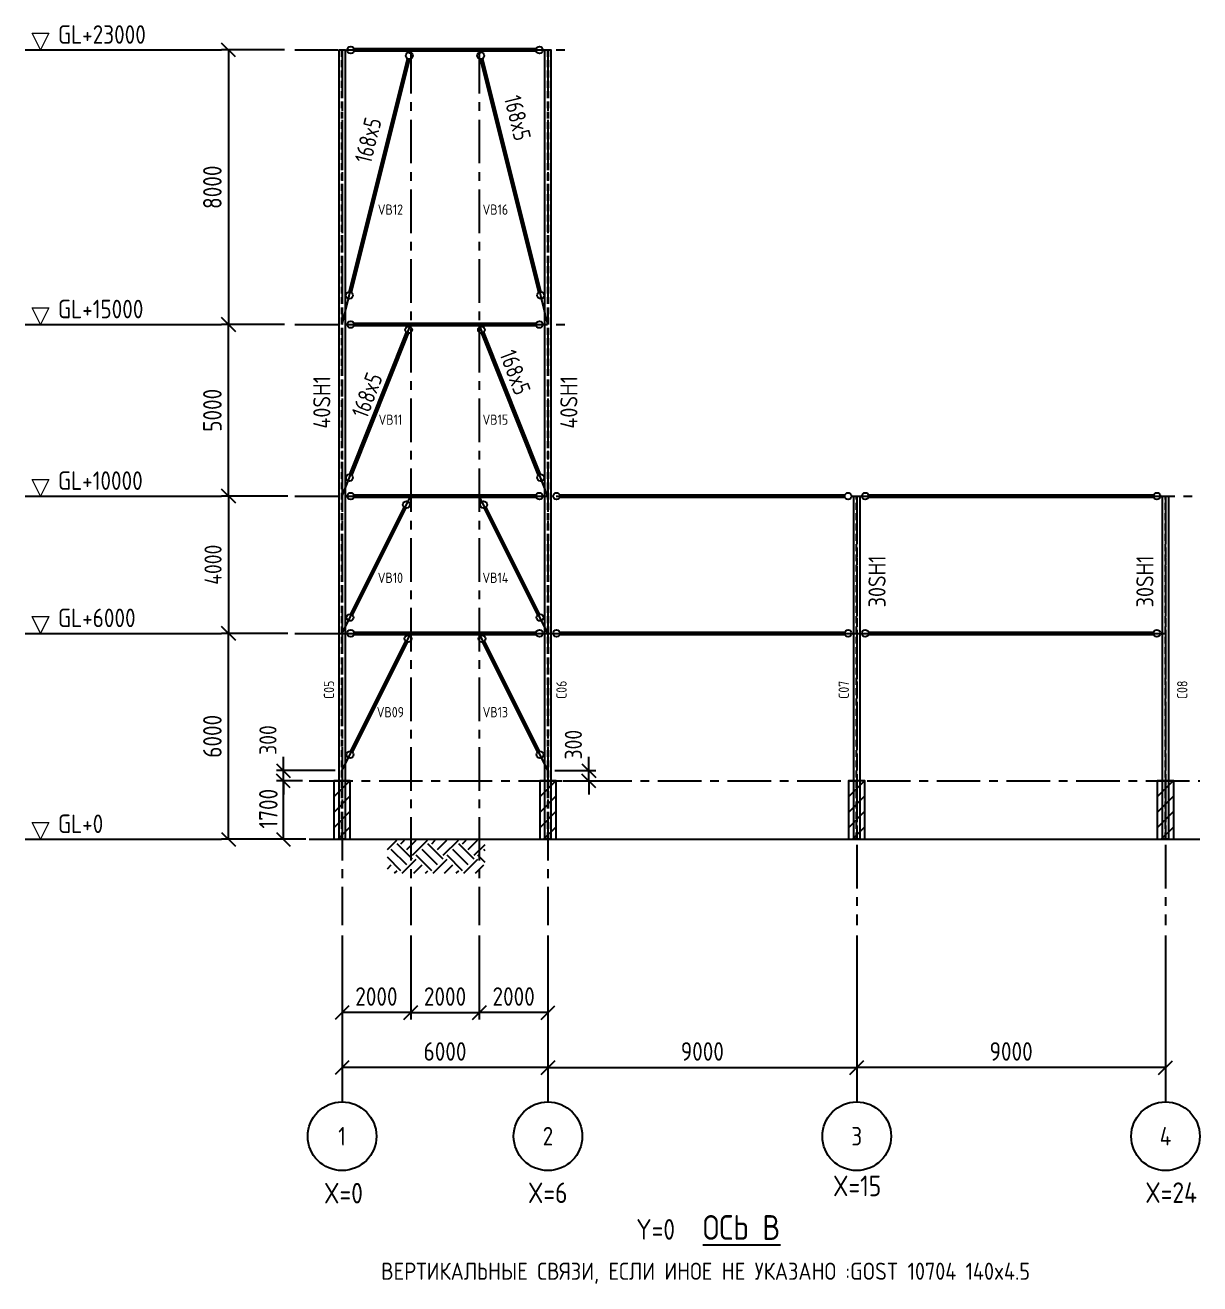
# Model space of a CAD drawing. Header units: millimetres. Extents: x 2309978 to 2584027, y 1315575 to 1485433.
# Drawn here: x 2311093 to 2345330, y 1384214 to 1420892 of the extents above; entities that cross this region are included whole.
import ezdxf
from ezdxf.enums import TextEntityAlignment as Align

# ---------------------------------------------------------------- set-up
doc = ezdxf.new("R2010")
doc.units = ezdxf.units.MM
doc.header["$LTSCALE"] = 40
doc.linetypes.add('CENTER', pattern=[50.8, 31.75, -6.35, 6.35, -6.35])
doc.linetypes.add('HIDDEN', pattern=[0.375, 0.25, -0.125])
for name, color, linetype in [('Brace', 30, 'Continuous'), ('center line', 1, 'CENTER'), ('column', 6, 'Continuous'), ('DIM', 2, 'Continuous'), ('dimension', 3, 'Continuous'), ('ENCASEMENT', 8, 'Continuous'), ('Girder', 4, 'Continuous'), ('HATCH', 8, 'Continuous'), ('pedestal', 2, 'Continuous'), ('STEEL MEMBER', 7, 'Continuous'), ('SYMBOL', 3, 'Continuous'), ('text', 2, 'Continuous')]:
    doc.layers.add(name, color=color, linetype=linetype)
doc.styles.add('1-200', font='romans.shx', dxfattribs={"width": 0.82, "height": 500})
doc.styles.add('DIM', font='romans.shx', dxfattribs={"width": 0.8})
doc.styles.add('ROMAND', font='romand.shx', dxfattribs={"width": 0.82})
doc.dimstyles.new('D200', dxfattribs={"dimscale": 200, "dimtxt": 2.7, "dimasz": 2, "dimexe": 1, "dimexo": 1.5, "dimgap": 1, "dimtad": 1, "dimdec": 0, "dimzin": 0, "dimdsep": 46, "dimtxsty": 'Standard', "dimblk": 'OBLIQUE', "dimcen": 0, "dimclrd": 3, "dimclre": 1, "dimclrt": 2, "dimadec": 0, "dimazin": 0, "dimtfac": 1, "dimtdec": 0, "dimtix": 1, "dimtmove": 2, "dimatfit": 3, "dimfxl": 0.5, "dimtolj": 1, "dimtzin": 0, "dimarcsym": 0})
doc.dimstyles.new('DIM-200', dxfattribs={"dimscale": 200, "dimtxt": 2.5, "dimasz": 2, "dimexe": 1, "dimexo": 1, "dimgap": 1, "dimtad": 1, "dimdec": 0, "dimzin": 0, "dimdsep": 46, "dimtxsty": 'DIM', "dimblk": 'OBLIQUE', "dimcen": 0, "dimclrd": 3, "dimclre": 3, "dimclrt": 2, "dimadec": 0, "dimazin": 0, "dimtfac": 1, "dimtdec": 0, "dimtix": 1, "dimtmove": 2, "dimatfit": 0, "dimfxl": 1, "dimtolj": 1, "dimtzin": 0, "dimarcsym": 0})

# ---------------------------------------------------------------- blocks, each defined once
blk = doc.blocks.new('_OBLIQUE')
at = {"color": 0, "linetype": 'ByBlock'}
blk.add_line((-0.5, -0.5), (0.5, 0.5), dxfattribs=at)
blk = doc.blocks.new('*D135')
at = {"layer": 'Defpoints', "color": 0, "linetype": 'Continuous', "lineweight": 60, "ltscale": 30, "transparency": 16777216}
for p in [(2320330, 1394669), (2326330, 1394669), (2320330, 1390516)]:
    blk.add_point(p, dxfattribs=at)
at = {"layer": 'DIM', "color": 1, "linetype": 'Continuous', "lineweight": -2, "ltscale": 30, "transparency": 16777216}
for p, q in [((2320330, 1394369), (2320330, 1390316)), ((2326330, 1394369), (2326330, 1390316))]:
    blk.add_line(p, q, dxfattribs=at)
at = {"layer": 'DIM', "color": 3, "linetype": 'Continuous', "lineweight": -2, "ltscale": 30, "transparency": 16777216}
blk.add_line((2326330, 1390516), (2320330, 1390516), dxfattribs=at)
at = {"layer": 'DIM', "color": 3, "linetype": 'Continuous', "lineweight": -2, "ltscale": 30, "transparency": 16777216, "xscale": 400, "yscale": 400, "zscale": 400, "rotation": 180}
blk.add_blockref('_OBLIQUE', (2320330, 1390516), dxfattribs=at)
at = {"layer": 'DIM', "color": 3, "linetype": 'Continuous', "lineweight": -2, "ltscale": 30, "transparency": 16777216, "xscale": 400, "yscale": 400, "zscale": 400}
blk.add_blockref('_OBLIQUE', (2326330, 1390516), dxfattribs=at)
at = {"layer": 'DIM', "color": 2, "linetype": 'Continuous', "lineweight": 0, "ltscale": 30, "transparency": 16777216, "insert": (2323330, 1390986), "char_height": 540, "attachment_point": 5, "style": 'DIM'}
blk.add_mtext('\\A1;6000', dxfattribs=at)
blk = doc.blocks.new('*D136')
at = {"layer": 'Defpoints', "color": 0, "linetype": 'Continuous', "lineweight": 60, "ltscale": 30, "transparency": 16777216}
for p in [(2317019, 1403169), (2318949, 1403169), (2319494, 1397169)]:
    blk.add_point(p, dxfattribs=at)
at = {"layer": 'DIM', "color": 1, "linetype": 'Continuous', "lineweight": -2, "ltscale": 30, "transparency": 16777216}
for p, q in [((2318649, 1403169), (2316819, 1403169)), ((2319194, 1397169), (2316819, 1397169))]:
    blk.add_line(p, q, dxfattribs=at)
at = {"layer": 'DIM', "color": 3, "linetype": 'Continuous', "lineweight": -2, "ltscale": 30, "transparency": 16777216}
blk.add_line((2317019, 1397169), (2317019, 1403169), dxfattribs=at)
at = {"layer": 'DIM', "color": 3, "linetype": 'Continuous', "lineweight": -2, "ltscale": 30, "transparency": 16777216, "xscale": 400, "yscale": 400, "zscale": 400}
for p, rotation in [((2317019, 1403169), 90), ((2317019, 1397169), 270)]:
    blk.add_blockref('_OBLIQUE', p, dxfattribs=dict(at, rotation=rotation))
at = {"layer": 'DIM', "color": 2, "linetype": 'Continuous', "lineweight": 0, "ltscale": 30, "transparency": 16777216, "insert": (2316549, 1400169), "char_height": 540, "attachment_point": 5, "rotation": 90, "style": 'DIM'}
blk.add_mtext('\\A1;6000', dxfattribs=at)
blk = doc.blocks.new('*D137')
at = {"layer": 'Defpoints', "color": 0, "linetype": 'Continuous', "lineweight": 60, "ltscale": 30, "transparency": 16777216}
for p in [(2317019, 1412169), (2318949, 1412169), (2318949, 1407169)]:
    blk.add_point(p, dxfattribs=at)
at = {"layer": 'DIM', "color": 1, "linetype": 'Continuous', "lineweight": -2, "ltscale": 30, "transparency": 16777216}
for p, q in [((2318649, 1412169), (2316819, 1412169)), ((2318649, 1407169), (2316819, 1407169))]:
    blk.add_line(p, q, dxfattribs=at)
at = {"layer": 'DIM', "color": 3, "linetype": 'Continuous', "lineweight": -2, "ltscale": 30, "transparency": 16777216}
blk.add_line((2317019, 1407169), (2317019, 1412169), dxfattribs=at)
at = {"layer": 'DIM', "color": 3, "linetype": 'Continuous', "lineweight": -2, "ltscale": 30, "transparency": 16777216, "xscale": 400, "yscale": 400, "zscale": 400}
for p, rotation in [((2317019, 1412169), 90), ((2317019, 1407169), 270)]:
    blk.add_blockref('_OBLIQUE', p, dxfattribs=dict(at, rotation=rotation))
at = {"layer": 'DIM', "color": 2, "linetype": 'Continuous', "lineweight": 0, "ltscale": 30, "transparency": 16777216, "insert": (2316549, 1409669), "char_height": 540, "attachment_point": 5, "rotation": 90, "style": 'DIM'}
blk.add_mtext('\\A1;5000', dxfattribs=at)
blk = doc.blocks.new('*D138')
at = {"layer": 'Defpoints', "color": 0, "linetype": 'Continuous', "lineweight": 60, "ltscale": 30, "transparency": 16777216}
for p in [(2318619, 1398869), (2319374, 1398869), (2319574, 1397169)]:
    blk.add_point(p, dxfattribs=at)
at = {"layer": 'DIM', "color": 1, "linetype": 'Continuous', "lineweight": -2, "ltscale": 30, "transparency": 16777216}
for p, q in [((2319074, 1398869), (2318419, 1398869)), ((2319274, 1397169), (2318419, 1397169))]:
    blk.add_line(p, q, dxfattribs=at)
at = {"layer": 'DIM', "color": 3, "linetype": 'Continuous', "lineweight": -2, "ltscale": 30, "transparency": 16777216}
blk.add_line((2318619, 1397169), (2318619, 1398869), dxfattribs=at)
at = {"layer": 'DIM', "color": 3, "linetype": 'Continuous', "lineweight": -2, "ltscale": 30, "transparency": 16777216, "xscale": 400, "yscale": 400, "zscale": 400}
for p, rotation in [((2318619, 1398869), 90), ((2318619, 1397169), 270)]:
    blk.add_blockref('_OBLIQUE', p, dxfattribs=dict(at, rotation=rotation))
at = {"layer": 'DIM', "color": 2, "linetype": 'Continuous', "lineweight": 0, "ltscale": 30, "transparency": 16777216, "insert": (2318180, 1398060), "char_height": 540, "attachment_point": 5, "rotation": 90, "style": 'DIM'}
blk.add_mtext('\\A1;1700', dxfattribs=at)
blk = doc.blocks.new('*D139')
at = {"layer": 'Defpoints', "color": 0, "linetype": 'Continuous', "lineweight": 60, "ltscale": 30, "transparency": 16777216}
for p in [(2335330, 1394669), (2344330, 1394669), (2335330, 1390516)]:
    blk.add_point(p, dxfattribs=at)
at = {"layer": 'DIM', "color": 1, "linetype": 'Continuous', "lineweight": -2, "ltscale": 30, "transparency": 16777216}
for p, q in [((2335330, 1394369), (2335330, 1390316)), ((2344330, 1394369), (2344330, 1390316))]:
    blk.add_line(p, q, dxfattribs=at)
at = {"layer": 'DIM', "color": 3, "linetype": 'Continuous', "lineweight": -2, "ltscale": 30, "transparency": 16777216}
blk.add_line((2344330, 1390516), (2335330, 1390516), dxfattribs=at)
at = {"layer": 'DIM', "color": 3, "linetype": 'Continuous', "lineweight": -2, "ltscale": 30, "transparency": 16777216, "xscale": 400, "yscale": 400, "zscale": 400, "rotation": 180}
blk.add_blockref('_OBLIQUE', (2335330, 1390516), dxfattribs=at)
at = {"layer": 'DIM', "color": 3, "linetype": 'Continuous', "lineweight": -2, "ltscale": 30, "transparency": 16777216, "xscale": 400, "yscale": 400, "zscale": 400}
blk.add_blockref('_OBLIQUE', (2344330, 1390516), dxfattribs=at)
at = {"layer": 'DIM', "color": 2, "linetype": 'Continuous', "lineweight": 0, "ltscale": 30, "transparency": 16777216, "insert": (2339830, 1390986), "char_height": 540, "attachment_point": 5, "style": 'DIM'}
blk.add_mtext('\\A1;9000', dxfattribs=at)
blk = doc.blocks.new('*D143')
at = {"layer": 'Defpoints', "color": 0, "linetype": 'Continuous', "lineweight": 60, "ltscale": 30, "transparency": 16777216}
for p in [(2335330, 1394669), (2326330, 1392883), (2335330, 1390516)]:
    blk.add_point(p, dxfattribs=at)
at = {"layer": 'DIM', "color": 1, "linetype": 'Continuous', "lineweight": -2, "ltscale": 30, "transparency": 16777216}
for p, q in [((2335330, 1394369), (2335330, 1390316)), ((2326330, 1392583), (2326330, 1390316))]:
    blk.add_line(p, q, dxfattribs=at)
at = {"layer": 'DIM', "color": 3, "linetype": 'Continuous', "lineweight": -2, "ltscale": 30, "transparency": 16777216}
blk.add_line((2326330, 1390516), (2335330, 1390516), dxfattribs=at)
at = {"layer": 'DIM', "color": 3, "linetype": 'Continuous', "lineweight": -2, "ltscale": 30, "transparency": 16777216, "xscale": 400, "yscale": 400, "zscale": 400, "rotation": 180}
blk.add_blockref('_OBLIQUE', (2326330, 1390516), dxfattribs=at)
at = {"layer": 'DIM', "color": 3, "linetype": 'Continuous', "lineweight": -2, "ltscale": 30, "transparency": 16777216, "xscale": 400, "yscale": 400, "zscale": 400}
blk.add_blockref('_OBLIQUE', (2335330, 1390516), dxfattribs=at)
at = {"layer": 'DIM', "color": 2, "linetype": 'Continuous', "lineweight": 0, "ltscale": 30, "transparency": 16777216, "insert": (2330830, 1390986), "char_height": 540, "attachment_point": 5, "style": 'DIM'}
blk.add_mtext('\\A1;9000', dxfattribs=at)
blk = doc.blocks.new('*D144')
at = {"layer": 'Defpoints', "color": 0, "linetype": 'Continuous', "lineweight": 60, "ltscale": 30, "transparency": 16777216}
for p in [(2324330, 1394669), (2326330, 1394669), (2324330, 1392116)]:
    blk.add_point(p, dxfattribs=at)
at = {"layer": 'DIM', "color": 1, "linetype": 'Continuous', "lineweight": -2, "ltscale": 30, "transparency": 16777216}
for p, q in [((2324330, 1394369), (2324330, 1391916)), ((2326330, 1394369), (2326330, 1391916))]:
    blk.add_line(p, q, dxfattribs=at)
at = {"layer": 'DIM', "color": 3, "linetype": 'Continuous', "lineweight": -2, "ltscale": 30, "transparency": 16777216}
blk.add_line((2326330, 1392116), (2324330, 1392116), dxfattribs=at)
at = {"layer": 'DIM', "color": 3, "linetype": 'Continuous', "lineweight": -2, "ltscale": 30, "transparency": 16777216, "xscale": 400, "yscale": 400, "zscale": 400, "rotation": 180}
blk.add_blockref('_OBLIQUE', (2324330, 1392116), dxfattribs=at)
at = {"layer": 'DIM', "color": 3, "linetype": 'Continuous', "lineweight": -2, "ltscale": 30, "transparency": 16777216, "xscale": 400, "yscale": 400, "zscale": 400}
blk.add_blockref('_OBLIQUE', (2326330, 1392116), dxfattribs=at)
at = {"layer": 'DIM', "color": 2, "linetype": 'Continuous', "lineweight": 0, "ltscale": 30, "transparency": 16777216, "insert": (2325330, 1392586), "char_height": 540, "attachment_point": 5, "style": 'DIM'}
blk.add_mtext('\\A1;2000', dxfattribs=at)
blk = doc.blocks.new('*D145')
at = {"layer": 'Defpoints', "color": 0, "linetype": 'ByBlock', "lineweight": 60, "transparency": 16777216}
for p in [(2318949, 1407169), (2317019, 1403169), (2318949, 1403169)]:
    blk.add_point(p, dxfattribs=at)
at = {"layer": 'dimension', "color": 3, "linetype": 'ByBlock', "lineweight": -2, "transparency": 16777216}
for p, q in [((2318749, 1407169), (2316819, 1407169)), ((2317019, 1407169), (2317019, 1403169)), ((2318749, 1403169), (2316819, 1403169))]:
    blk.add_line(p, q, dxfattribs=at)
at = {"layer": 'dimension', "color": 3, "linetype": 'ByBlock', "lineweight": -2, "transparency": 16777216, "xscale": 400, "yscale": 400, "zscale": 400}
for p, rotation in [((2317019, 1407169), 90), ((2317019, 1403169), 270)]:
    blk.add_blockref('_OBLIQUE', p, dxfattribs=dict(at, rotation=rotation))
at = {"layer": 'dimension', "color": 2, "linetype": 'ByBlock', "transparency": 16777216, "insert": (2316569, 1405169), "char_height": 500, "attachment_point": 5, "rotation": 90, "style": 'DIM'}
blk.add_mtext('\\A1;4000', dxfattribs=at)
blk = doc.blocks.new('*D140')
at = {"layer": 'Defpoints', "color": 0, "linetype": 'Continuous', "lineweight": 60, "ltscale": 30, "transparency": 16777216}
for p in [(2322330, 1394669), (2324330, 1394669), (2324330, 1392116)]:
    blk.add_point(p, dxfattribs=at)
at = {"layer": 'DIM', "color": 1, "linetype": 'Continuous', "lineweight": -2, "ltscale": 30, "transparency": 16777216}
for p, q in [((2322330, 1394369), (2322330, 1391916)), ((2324330, 1394369), (2324330, 1391916))]:
    blk.add_line(p, q, dxfattribs=at)
at = {"layer": 'DIM', "color": 3, "linetype": 'Continuous', "lineweight": -2, "ltscale": 30, "transparency": 16777216}
blk.add_line((2322330, 1392116), (2324330, 1392116), dxfattribs=at)
at = {"layer": 'DIM', "color": 3, "linetype": 'Continuous', "lineweight": -2, "ltscale": 30, "transparency": 16777216, "xscale": 400, "yscale": 400, "zscale": 400, "rotation": 180}
blk.add_blockref('_OBLIQUE', (2322330, 1392116), dxfattribs=at)
at = {"layer": 'DIM', "color": 3, "linetype": 'Continuous', "lineweight": -2, "ltscale": 30, "transparency": 16777216, "xscale": 400, "yscale": 400, "zscale": 400}
blk.add_blockref('_OBLIQUE', (2324330, 1392116), dxfattribs=at)
at = {"layer": 'DIM', "color": 2, "linetype": 'Continuous', "lineweight": 0, "ltscale": 30, "transparency": 16777216, "insert": (2323330, 1392586), "char_height": 540, "attachment_point": 5, "style": 'DIM'}
blk.add_mtext('\\A1;2000', dxfattribs=at)
blk = doc.blocks.new('*D141')
at = {"layer": 'Defpoints', "color": 0, "linetype": 'Continuous', "lineweight": 60, "ltscale": 30, "transparency": 16777216}
for p in [(2320330, 1394669), (2322330, 1394669), (2320330, 1392116)]:
    blk.add_point(p, dxfattribs=at)
at = {"layer": 'DIM', "color": 1, "linetype": 'Continuous', "lineweight": -2, "ltscale": 30, "transparency": 16777216}
for p, q in [((2320330, 1394369), (2320330, 1391916)), ((2322330, 1394369), (2322330, 1391916))]:
    blk.add_line(p, q, dxfattribs=at)
at = {"layer": 'DIM', "color": 3, "linetype": 'Continuous', "lineweight": -2, "ltscale": 30, "transparency": 16777216}
blk.add_line((2322330, 1392116), (2320330, 1392116), dxfattribs=at)
at = {"layer": 'DIM', "color": 3, "linetype": 'Continuous', "lineweight": -2, "ltscale": 30, "transparency": 16777216, "xscale": 400, "yscale": 400, "zscale": 400, "rotation": 180}
blk.add_blockref('_OBLIQUE', (2320330, 1392116), dxfattribs=at)
at = {"layer": 'DIM', "color": 3, "linetype": 'Continuous', "lineweight": -2, "ltscale": 30, "transparency": 16777216, "xscale": 400, "yscale": 400, "zscale": 400}
blk.add_blockref('_OBLIQUE', (2322330, 1392116), dxfattribs=at)
at = {"layer": 'DIM', "color": 2, "linetype": 'Continuous', "lineweight": 0, "ltscale": 30, "transparency": 16777216, "insert": (2321330, 1392586), "char_height": 540, "attachment_point": 5, "style": 'DIM'}
blk.add_mtext('\\A1;2000', dxfattribs=at)
blk = doc.blocks.new('*D146')
at = {"layer": 'Defpoints', "color": 0, "linetype": 'ByBlock', "lineweight": 60, "transparency": 16777216}
for p in [(2318619, 1399169), (2320330, 1399169), (2319374, 1398869)]:
    blk.add_point(p, dxfattribs=at)
at = {"layer": 'dimension', "color": 3, "linetype": 'ByBlock', "lineweight": -2, "transparency": 16777216}
for p, q in [((2318619, 1399169), (2318619, 1399569)), ((2320130, 1399169), (2318419, 1399169)), ((2318619, 1398869), (2318619, 1399169)), ((2319174, 1398869), (2318419, 1398869)), ((2318619, 1398869), (2318619, 1398469))]:
    blk.add_line(p, q, dxfattribs=at)
at = {"layer": 'dimension', "color": 3, "linetype": 'ByBlock', "lineweight": -2, "transparency": 16777216, "xscale": 400, "yscale": 400, "zscale": 400}
for p, rotation in [((2318619, 1399169), 270), ((2318619, 1398869), 90)]:
    blk.add_blockref('_OBLIQUE', p, dxfattribs=dict(at, rotation=rotation))
at = {"layer": 'dimension', "color": 2, "linetype": 'ByBlock', "transparency": 16777216, "insert": (2318169, 1400060), "char_height": 500, "attachment_point": 5, "rotation": 90, "style": 'DIM'}
blk.add_mtext('\\A1;300', dxfattribs=at)
blk = doc.blocks.new('*D142')
at = {"layer": 'Defpoints', "color": 0, "linetype": 'Continuous', "lineweight": 60, "ltscale": 30, "transparency": 16777216}
for p in [(2318949, 1420169), (2317019, 1412169), (2318949, 1412169)]:
    blk.add_point(p, dxfattribs=at)
at = {"layer": 'DIM', "color": 1, "linetype": 'Continuous', "lineweight": -2, "ltscale": 30, "transparency": 16777216}
for p, q in [((2318649, 1420169), (2316819, 1420169)), ((2318649, 1412169), (2316819, 1412169))]:
    blk.add_line(p, q, dxfattribs=at)
at = {"layer": 'DIM', "color": 3, "linetype": 'Continuous', "lineweight": -2, "ltscale": 30, "transparency": 16777216}
blk.add_line((2317019, 1420169), (2317019, 1412169), dxfattribs=at)
at = {"layer": 'DIM', "color": 3, "linetype": 'Continuous', "lineweight": -2, "ltscale": 30, "transparency": 16777216, "xscale": 400, "yscale": 400, "zscale": 400}
for p, rotation in [((2317019, 1420169), 90), ((2317019, 1412169), 270)]:
    blk.add_blockref('_OBLIQUE', p, dxfattribs=dict(at, rotation=rotation))
at = {"layer": 'DIM', "color": 2, "linetype": 'Continuous', "lineweight": 0, "ltscale": 30, "transparency": 16777216, "insert": (2316549, 1416169), "char_height": 540, "attachment_point": 5, "rotation": 90, "style": 'DIM'}
blk.add_mtext('\\A1;8000', dxfattribs=at)
blk = doc.blocks.new('*D147')
at = {"layer": 'Defpoints', "color": 0, "linetype": 'ByBlock', "lineweight": 60, "transparency": 16777216}
for p in [(2326330, 1399169), (2327521, 1399169), (2326570, 1398869)]:
    blk.add_point(p, dxfattribs=at)
at = {"layer": 'dimension', "color": 3, "linetype": 'ByBlock', "lineweight": -2, "transparency": 16777216}
for p, q in [((2327521, 1399169), (2327521, 1399569)), ((2326530, 1399169), (2327721, 1399169)), ((2327521, 1398869), (2327521, 1399169)), ((2326770, 1398869), (2327721, 1398869)), ((2327521, 1398869), (2327521, 1398469))]:
    blk.add_line(p, q, dxfattribs=at)
at = {"layer": 'dimension', "color": 3, "linetype": 'ByBlock', "lineweight": -2, "transparency": 16777216, "xscale": 400, "yscale": 400, "zscale": 400}
for p, rotation in [((2327521, 1399169), 270), ((2327521, 1398869), 90)]:
    blk.add_blockref('_OBLIQUE', p, dxfattribs=dict(at, rotation=rotation))
at = {"layer": 'dimension', "color": 2, "linetype": 'ByBlock', "transparency": 16777216, "insert": (2327071, 1399925), "char_height": 500, "attachment_point": 5, "rotation": 90, "style": 'DIM'}
blk.add_mtext('\\A1;300', dxfattribs=at)

msp = doc.modelspace()

# ---------------------------------------------------------------- hatches: boundary and pattern name
at = {"layer": 'HATCH', "linetype": 'ByBlock'}
h = msp.add_hatch(dxfattribs=at)
h.set_pattern_fill('ANSI31', color=256, scale=100, style=0)
h.set_pattern_definition([(45, (-210756.65, -149106.4), (-224.506403, 224.506403), [])])
h.paths.add_polyline_path([(2320089.9, 1397168.6), (2320569.9, 1397168.6), (2320569.9, 1398868.6), (2320089.9, 1398868.6)])
h = msp.add_hatch(dxfattribs=at)
h.set_pattern_fill('ANSI31', color=256, scale=100, style=0)
h.set_pattern_definition([(45, (-204756.65, -149106.4), (-224.506403, 224.506403), [])])
h.paths.add_polyline_path([(2326089.9, 1397168.6), (2326569.9, 1397168.6), (2326569.9, 1398868.6), (2326089.9, 1398868.6)])
h = msp.add_hatch(dxfattribs=at)
h.set_pattern_fill('ANSI31', color=256, scale=100, style=0)
h.set_pattern_definition([(45, (-195756.65, -149106.4), (-224.506403, 224.506403), [])])
h.paths.add_polyline_path([(2335089.9, 1397168.6), (2335569.9, 1397168.6), (2335569.9, 1398868.6), (2335089.9, 1398868.6)])
h = msp.add_hatch(dxfattribs=at)
h.set_pattern_fill('ANSI31', color=256, scale=100, style=0)
h.set_pattern_definition([(45, (-186756.65, -149106.4), (-224.506403, 224.506403), [])])
h.paths.add_polyline_path([(2344089.9, 1397168.6), (2344569.9, 1397168.6), (2344569.9, 1398868.6), (2344089.9, 1398868.6)])
h = msp.add_hatch(dxfattribs=at)
h.set_pattern_fill('EARTH', color=256, scale=100, angle=45, style=0)
h.set_pattern_definition([(45, (785858.9, -120963.2), (6e-14, 898.02561), [635, -635]), (45, (785690.5, -120794.8), (6e-14, 898.02561), [635, -635]), (45, (785522.14, -120626.44), (6e-14, 898.02561), [635, -635]), (135, (785522.14, -120514.2), (-898.02561, 6e-14), [635, -635]), (135, (785690.5, -120345.8), (-898.02561, 6e-14), [635, -635]), (135, (785858.9, -120177.4), (-898.02561, 6e-14), [635, -635])])
h.paths.add_polyline_path([(2322858.9, 1397141.1), (2321650.3, 1397141.1), (2321650.3, 1396177.7), (2322858.9, 1396177.7)])
h.paths.add_polyline_path([(2324496.1, 1397141.1), (2322858.9, 1397141.1), (2322858.9, 1396177.7), (2324496.1, 1396177.7)])

# ---------------------------------------------------------------- linework, layer by layer
at = {"layer": 'Brace', "linetype": 'ByBlock', "lineweight": 60}
for p, q in [((2320566.2, 1413113.8), (2322264, 1419904.8)), ((2326093.6, 1413113.8), (2324395.9, 1419904.8)), ((2320581.3, 1407797), (2322230.4, 1411919.9)), ((2326078.6, 1407797), (2324429.4, 1411919.9)), ((2320605.2, 1403719.2), (2322159.6, 1406828)), ((2326054.6, 1403719.2), (2324500.2, 1406828)), ((2320606.7, 1399722.2), (2322208, 1402924.7)), ((2326053.1, 1399722.2), (2324451.9, 1402924.7))]:
    msp.add_line(p, q, dxfattribs=at)
at = {"layer": 'center line', "color": 1}
for p, q in [((2318949.1, 1420168.6), (2326919.4, 1420168.6)), ((2320329.9, 1420168.6), (2320329.9, 1394668.6)), ((2320329.9, 1412168.6), (2322329.9, 1420168.6)), ((2322329.9, 1420168.6), (2322329.9, 1394668.6)), ((2324329.9, 1420168.6), (2324329.9, 1394668.6)), ((2326329.9, 1412168.6), (2324329.9, 1420168.6)), ((2326329.9, 1420168.6), (2326329.9, 1394668.6)), ((2318949.1, 1412168.6), (2326919.4, 1412168.6)), ((2320329.9, 1407168.6), (2322329.9, 1412168.6)), ((2326329.9, 1407168.6), (2324329.9, 1412168.6)), ((2318949.1, 1407168.6), (2345329.9, 1407168.6)), ((2320329.9, 1403168.6), (2322329.9, 1407168.6)), ((2326329.9, 1403168.6), (2324329.9, 1407168.6)), ((2335329.9, 1407168.6), (2335329.9, 1394668.6)), ((2344329.9, 1407168.6), (2344329.9, 1394668.6)), ((2320329.9, 1399168.6), (2322329.9, 1403168.6)), ((2326329.9, 1399168.6), (2324329.9, 1403168.6)), ((2319374.3, 1398868.6), (2345329.9, 1398868.6))]:
    msp.add_line(p, q, dxfattribs=at)
at = {"layer": 'center line', "color": 1, "linetype": 'ByBlock'}
msp.add_line((2318949.1, 1403168.6), (2344329.9, 1403168.6), dxfattribs=at)
at = {"layer": 'column', "linetype": 'ByBlock'}
for points in [[(2320242.4, 1420168.6), (2320417.4, 1420168.6), (2320417.4, 1397168.6), (2320242.4, 1397168.6), (2320242.4, 1420168.6)], [(2326242.4, 1420168.6), (2326417.4, 1420168.6), (2326417.4, 1397168.6), (2326242.4, 1397168.6), (2326242.4, 1420168.6)], [(2335242.4, 1407168.6), (2335417.4, 1407168.6), (2335417.4, 1397168.6), (2335242.4, 1397168.6), (2335242.4, 1407168.6)], [(2344242.4, 1407168.6), (2344417.4, 1407168.6), (2344417.4, 1397168.6), (2344242.4, 1397168.6), (2344242.4, 1407168.6)]]:
    msp.add_lwpolyline(points, dxfattribs=at)
at = {"layer": 'dimension'}
for p, q in [((2320329.9, 1390515.6), (2320329.9, 1389515.6)), ((2326329.9, 1390515.6), (2326329.9, 1389515.6)), ((2335329.9, 1390515.6), (2335329.9, 1389515.6)), ((2344329.9, 1390515.6), (2344329.9, 1389515.6))]:
    msp.add_line(p, q, dxfattribs=at)
at = {"layer": 'dimension', "linetype": 'ByBlock'}
for points in [[(2311092.8, 1420168.6), (2316818.6, 1420168.6)], [(2311092.8, 1412168.6), (2316818.6, 1412168.6)], [(2311092.8, 1407168.6), (2316818.6, 1407168.6)], [(2311092.8, 1403168.6), (2316818.6, 1403168.6)], [(2311092.8, 1397168.6), (2316818.6, 1397168.6)]]:
    msp.add_lwpolyline(points, dxfattribs=at)
at = {"layer": 'ENCASEMENT', "linetype": 'ByBlock'}
for points in [[(2320089.9, 1397168.6), (2320569.9, 1397168.6), (2320569.9, 1398868.6), (2320089.9, 1398868.6)], [(2326089.9, 1397168.6), (2326569.9, 1397168.6), (2326569.9, 1398868.6), (2326089.9, 1398868.6)], [(2335089.9, 1397168.6), (2335569.9, 1397168.6), (2335569.9, 1398868.6), (2335089.9, 1398868.6)], [(2344089.9, 1397168.6), (2344569.9, 1397168.6), (2344569.9, 1398868.6), (2344089.9, 1398868.6)]]:
    msp.add_lwpolyline(points, close=True, dxfattribs=at)
at = {"layer": 'Girder', "linetype": 'ByBlock', "lineweight": 60}
for p, q in [((2320679.9, 1420168.6), (2325979.9, 1420168.6)), ((2320679.9, 1412168.6), (2325979.9, 1412168.6)), ((2320679.9, 1407168.6), (2325979.9, 1407168.6)), ((2326679.9, 1407168.6), (2334979.9, 1407168.6)), ((2335679.9, 1407168.6), (2343979.9, 1407168.6)), ((2320679.9, 1403168.6), (2325979.9, 1403168.6)), ((2326679.9, 1403168.6), (2334979.9, 1403168.6)), ((2335679.9, 1403168.6), (2343979.9, 1403168.6))]:
    msp.add_line(p, q, dxfattribs=at)
at = {"layer": 'Girder', "color": 2, "linetype": 'ByBlock'}
for centre in [(2320579.9, 1420168.6), (2326079.9, 1420168.6), (2322288.2, 1420001.8), (2324371.6, 1420001.8), (2320542, 1413016.8), (2326117.9, 1413016.8), (2320579.9, 1412168.6), (2322267.6, 1412012.7), (2324392.3, 1412012.7), (2326079.9, 1412168.6), (2320544.1, 1407704.1), (2326115.7, 1407704.1), (2320579.9, 1407168.6), (2322204.4, 1406917.5), (2324455.5, 1406917.5), (2326079.9, 1407168.6), (2326579.9, 1407168.6), (2335079.9, 1407168.6), (2335579.9, 1407168.6), (2344079.9, 1407168.6), (2320560.5, 1403629.8), (2326099.3, 1403629.8), (2320579.9, 1403168.6), (2322252.7, 1403014.1), (2324407.2, 1403014.1), (2326079.9, 1403168.6), (2326579.9, 1403168.6), (2335079.9, 1403168.6), (2335579.9, 1403168.6), (2344079.9, 1403168.6), (2320562, 1399632.8), (2326097.8, 1399632.8)]:
    msp.add_circle(centre, 100, dxfattribs=at)
at = {"layer": 'pedestal', "linetype": 'ByBlock', "ltscale": 100}
msp.add_line((2319374.3, 1397168.6), (2345329.9, 1397168.6), dxfattribs=at)
at = {"layer": 'STEEL MEMBER', "linetype": 'HIDDEN', "ltscale": 20}
for points in [[(2320326.4, 1420168.6), (2320333.4, 1420168.6), (2320333.4, 1397168.6), (2320326.4, 1397168.6)], [(2326326.4, 1420168.6), (2326333.4, 1420168.6), (2326333.4, 1397168.6), (2326326.4, 1397168.6)], [(2335326.4, 1407168.6), (2335333.4, 1407168.6), (2335333.4, 1397168.6), (2335326.4, 1397168.6)], [(2344326.4, 1407168.6), (2344333.4, 1407168.6), (2344333.4, 1397168.6), (2344326.4, 1397168.6)]]:
    msp.add_lwpolyline(points, close=True, dxfattribs=at)
at = {"layer": 'SYMBOL', "ltscale": 100}
for centre in [(2320329.9, 1388515.6), (2326329.9, 1388515.6), (2335329.9, 1388515.6), (2344329.9, 1388515.6)]:
    msp.add_circle(centre, 1000, dxfattribs=at)
at = {"layer": 'text', "linetype": 'Continuous', "lineweight": 13, "ltscale": 30}
for points in [[(2311542.8, 1420168.6), (2311299.3, 1420655.6), (2311786.3, 1420655.6)], [(2311542.8, 1412168.6), (2311299.3, 1412655.6), (2311786.3, 1412655.6)], [(2311542.8, 1407168.6), (2311299.3, 1407655.6), (2311786.3, 1407655.6)], [(2311542.8, 1403168.6), (2311299.3, 1403655.6), (2311786.3, 1403655.6)], [(2311542.8, 1397168.6), (2311299.3, 1397655.6), (2311786.3, 1397655.6)]]:
    msp.add_3dface(points, dxfattribs=at)

# ---------------------------------------------------------------- texts
at = {"layer": 'STEEL MEMBER', "linetype": 'ByBlock', "style": '1-200'}
for s, rotation, width, p in [('168x5', 283.82717, 0.75, (2325042.5, 1418770.8)), ('168x5', 76.17283, 0.75, (2321173.5, 1416835.9)), ('168x5', 290.68272, 0.75, (2324906.5, 1411307.4)), ('168x5', 69.31728, 0.75, (2321058.1, 1409400.5)), ('40SH1', 90, 0.82, (2319988.1, 1409134.4)), ('40SH1', 90, 0.82, (2327189.6, 1409134.4)), ('30SH1', 90, 0.82, (2336171.4, 1403926.2)), ('30SH1', 90, 0.82, (2343978.9, 1403926.2))]:
    msp.add_text(s, height=500, rotation=rotation, dxfattribs=dict(at, width=width)).set_placement(p)
at = {"layer": 'STEEL MEMBER', "style": '1-200', "width": 0.82}
msp.add_text('ВЕРТИКАЛЬНЫЕ СВЯЗИ, ЕСЛИ ИНОЕ НЕ УКАЗАНО :GOST 10704 140x4.5', height=500, dxfattribs=at).set_placement((2321470.3, 1384330.4))
at = {"layer": 'SYMBOL', "color": 6, "linetype": 'Continuous', "style": 'DIM', "width": 0.8}
for s, p in [('VB12', (2321737.6, 1415516.7)), ('VB16', (2324796.5, 1415516.7)), ('VB11', (2321737.6, 1409396.2)), ('VB15', (2324796.5, 1409396.2)), ('VB10', (2321737.6, 1404787.3)), ('VB14', (2324796.5, 1404787.3)), ('VB09', (2321737.6, 1400871.6)), ('VB13', (2324796.5, 1400871.6))]:
    msp.add_text(s, height=300, dxfattribs=at).set_placement(p, align=Align.MIDDLE_CENTER)
for s, p in [('C05', (2319948.3, 1401523.3)), ('C06', (2326724.7, 1401523.3)), ('C07', (2334951.8, 1401523.3)), ('C08', (2344818.2, 1401523.3))]:
    msp.add_text(s, height=300, rotation=90, dxfattribs=at).set_placement(p, align=Align.MIDDLE_CENTER)
at = {"layer": 'SYMBOL', "color": 2, "linetype": 'Continuous', "ltscale": 100, "style": 'DIM', "width": 0.8}
for s, p in [('1', (2320329.9, 1388515.6)), ('2', (2326329.9, 1388515.6)), ('3', (2335329.9, 1388515.6)), ('4', (2344329.9, 1388515.6))]:
    msp.add_text(s, height=540, dxfattribs=at).set_placement(p, align=Align.MIDDLE_CENTER)
at = {"layer": 'SYMBOL', "color": 1, "linetype": 'Continuous', "style": 'DIM', "width": 0.8}
for s, p in [('X=0', (2320370, 1386856.1)), ('X=6', (2326323.3, 1386867.7)), ('X=15', (2335341.4, 1387067.1)), ('X=24', (2344493.1, 1386871.4)), ('Y=0', (2329468.3, 1385800))]:
    msp.add_text(s, height=600, dxfattribs=at).set_placement(p, align=Align.MIDDLE_CENTER)
at = {"layer": 'text', "ltscale": 100, "style": 'DIM', "width": 0.8}
for s, p in [('GL+23000', (2312048.1, 1420349.8, -2646559.1)), ('GL+15000', (2312048.1, 1412349.8, -2646559.1)), ('GL+10000', (2312048.1, 1407349.8, -2646559.1)), ('GL+6000', (2312048.1, 1403349.8, -2646559.1)), ('GL+0', (2312048.1, 1397349.8, -2646559.1))]:
    msp.add_text(s, height=540, dxfattribs=at).set_placement(p)
at = {"layer": 'text', "color": 2, "ltscale": 30, "style": 'ROMAND', "width": 0.82}
msp.add_text('%%UОСЬ B', height=720, dxfattribs=at).set_placement((2330841.7, 1385495.4))

# ---------------------------------------------------------------- dimensions: what is measured, and where the dimension line sits
at = {"layer": 'DIM', "color": 1, "linetype": 'Continuous', "lineweight": 0, "ltscale": 30}
for base, p1, p2, angle, picture, middle in [((2317018.6, 1412168.6), (2318949.1, 1420168.6), (2318949.1, 1412168.6), 270, '*D142', (2316548.6, 1416168.6)), ((2317018.6, 1412168.6), (2318949.1, 1407168.6), (2318949.1, 1412168.6), 90, '*D137', (2316548.6, 1409668.6)), ((2317018.6, 1403168.6), (2319493.9, 1397168.6), (2318949.1, 1403168.6), 90, '*D136', (2316548.6, 1400168.6)), ((2320329.9, 1390515.6), (2326329.9, 1394668.6), (2320329.9, 1394668.6), 180, '*D135', (2323329.9, 1390985.6)), ((2320329.9, 1392115.6), (2322329.9, 1394668.6), (2320329.9, 1394668.6), 180, '*D141', (2321329.9, 1392585.6)), ((2335329.9, 1390515.6), (2344329.9, 1394668.6), (2335329.9, 1394668.6), 180, '*D139', (2339829.9, 1390985.6))]:
    dim = msp.add_linear_dim(base=base, p1=p1, p2=p2, angle=angle, dimstyle='D200', override={"dimtxsty": 'DIM'}, dxfattribs=at)
    dim.commit()
    dim.dimension.update_dxf_attribs({"geometry": picture, "text_midpoint": middle})
dim = msp.add_linear_dim(base=(2318618.6, 1398868.6), p1=(2319574.3, 1397168.6), p2=(2319374.3, 1398868.6), angle=90, dimstyle='D200', override={"dimtxsty": 'DIM'}, dxfattribs=at)
dim.commit()
dim.dimension.update_dxf_attribs({"geometry": '*D138', "text_midpoint": (2318179.9, 1398060.1), "dimtype": 160})
for base, p1, p2, picture, middle in [((2324329.9, 1392115.6), (2322329.9, 1394668.6), (2324329.9, 1394668.6), '*D140', (2323329.9, 1392585.6)), ((2324329.9, 1392115.6), (2326329.9, 1394668.6), (2324329.9, 1394668.6), '*D144', (2325329.9, 1392585.6)), ((2335329.9, 1390515.6), (2326329.9, 1392882.7), (2335329.9, 1394668.6), '*D143', (2330829.9, 1390985.6))]:
    dim = msp.add_linear_dim(base=base, p1=p1, p2=p2, dimstyle='D200', override={"dimtxsty": 'DIM'}, dxfattribs=at)
    dim.commit()
    dim.dimension.update_dxf_attribs({"geometry": picture, "text_midpoint": middle})
at = {"layer": 'dimension', "linetype": 'ByBlock'}
dim = msp.add_linear_dim(base=(2317018.6, 1403168.6), p1=(2318949.1, 1407168.6), p2=(2318949.1, 1403168.6), angle=90, dimstyle='DIM-200', override={"dimfxl": 0.5}, dxfattribs=at)
dim.commit()
dim.dimension.update_dxf_attribs({"geometry": '*D145', "text_midpoint": (2316568.6, 1405168.6)})
for base, p1, p2, picture, middle in [((2318618.6, 1399168.6), (2319374.3, 1398868.6), (2320329.9, 1399168.6), '*D146', (2318168.6, 1400060)), ((2327521.4, 1399168.6), (2326569.9, 1398868.6), (2326329.9, 1399168.6), '*D147', (2327071.4, 1399925))]:
    dim = msp.add_linear_dim(base=base, p1=p1, p2=p2, angle=90, dimstyle='DIM-200', dxfattribs=at)
    dim.commit()
    dim.dimension.update_dxf_attribs({"geometry": picture, "text_midpoint": middle, "dimtype": 160})

doc.saveas('drawing.dxf')
